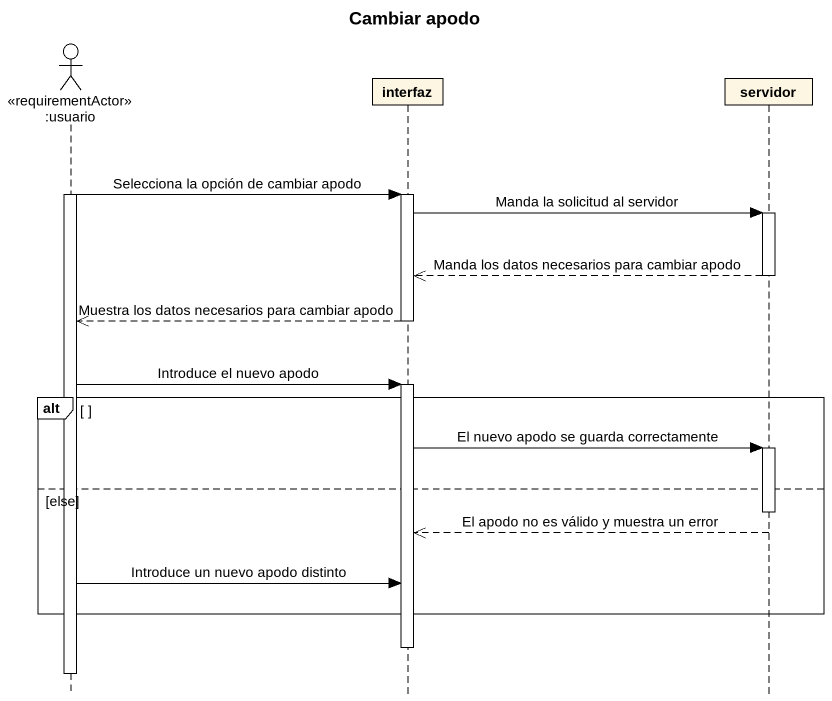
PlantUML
@startuml
title Cambiar apodo
hide footbox
actor ":usuario" as usuario <<requirementActor>>
participant interfaz
participant servidor

activate usuario
usuario -> interfaz : Selecciona la opción de cambiar apodo
activate interfaz
interfaz -> servidor : Manda la solicitud al servidor
activate servidor
servidor -->> interfaz : Manda los datos necesarios para cambiar apodo
deactivate servidor
interfaz -->> usuario : Muestra los datos necesarios para cambiar apodo
deactivate interfaz
usuario -> interfaz : Introduce el nuevo apodo
activate interfaz
alt
  interfaz -> servidor : El nuevo apodo se guarda correctamente
  activate servidor
else else
  deactivate servidor
  servidor -->> interfaz : El apodo no es válido y muestra un error
  usuario -> interfaz : Introduce un nuevo apodo distinto
end
deactivate interfaz
deactivate usuario
@enduml
